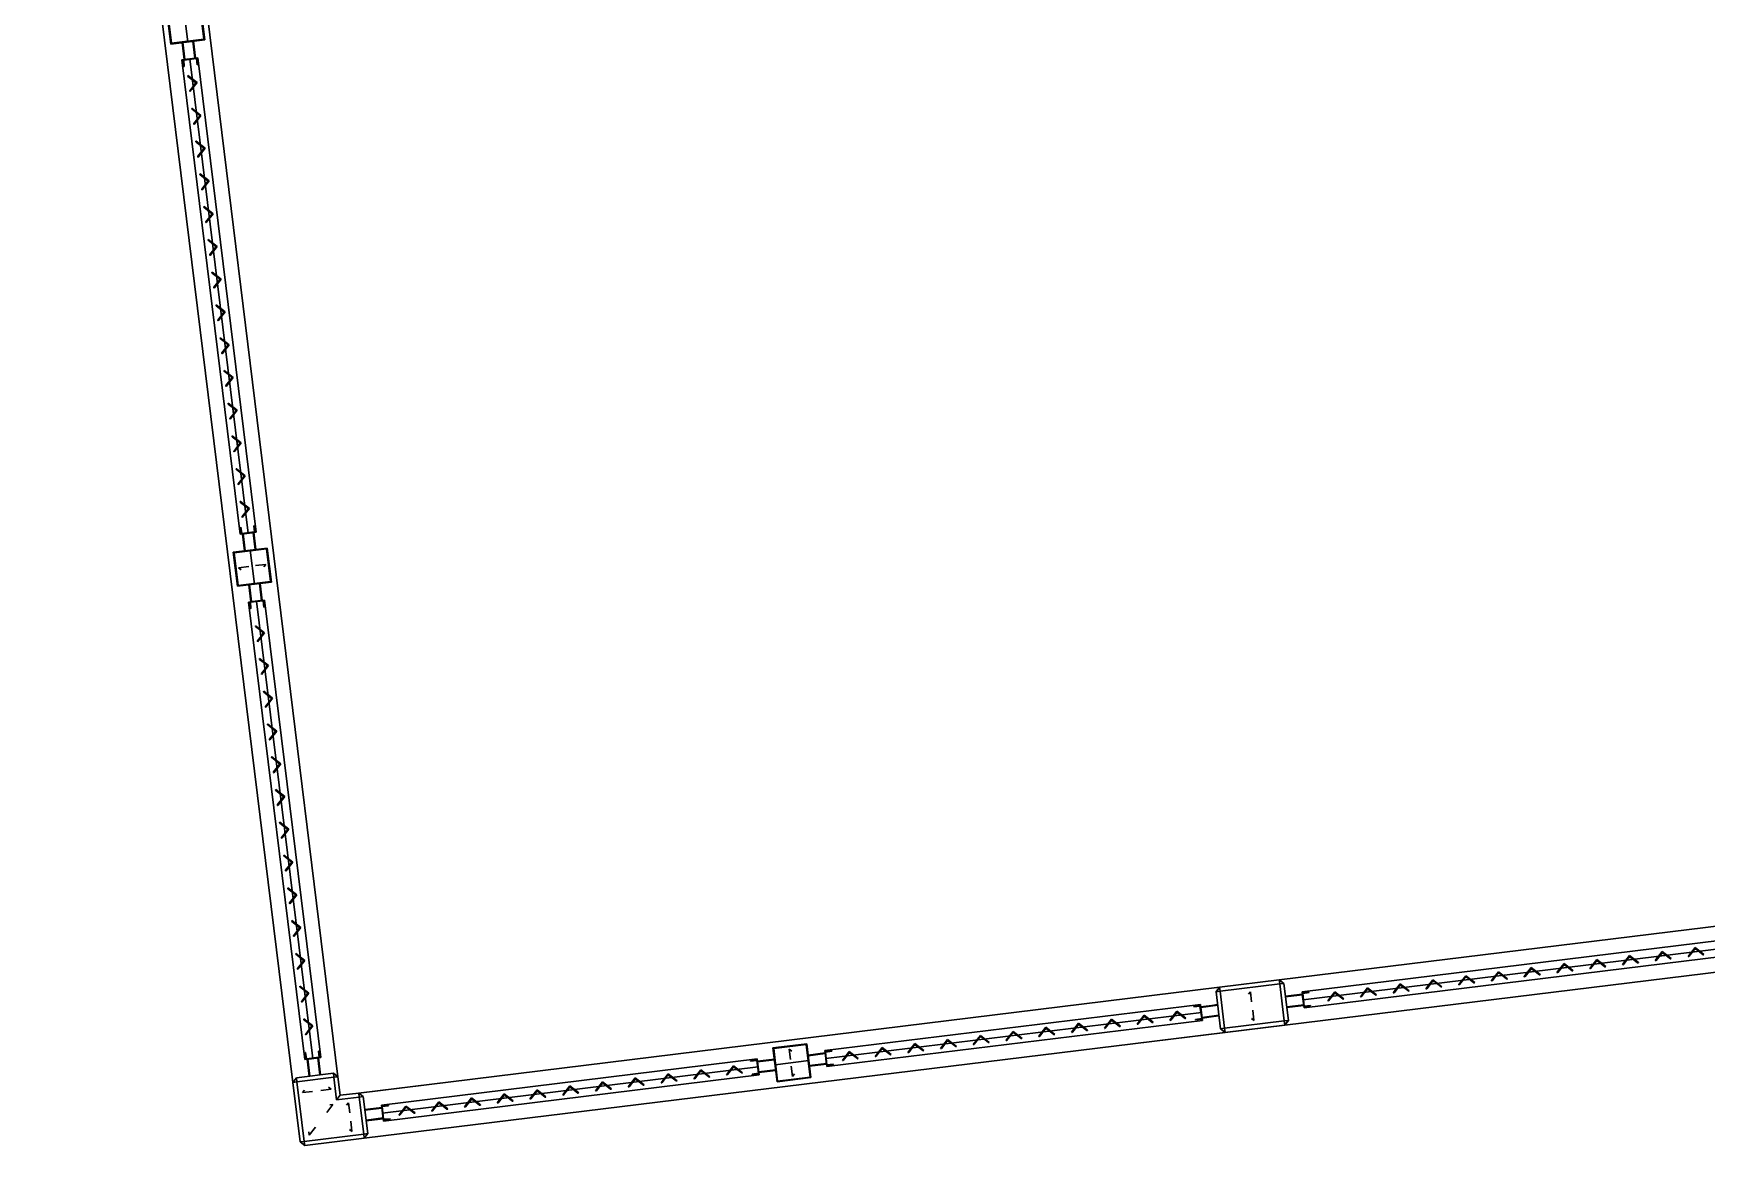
# Model space of a CAD drawing. Extents: x -15449 to 527173, y -170839 to 146543.
# Drawn here: x 15510.215 to 15512.686, y 7804.175 to 7805.817 of the extents above; entities that cross this region are included whole.
import ezdxf

# ---------------------------------------------------------------- set-up
doc = ezdxf.new("R2010")
doc.units = 0
doc.header["$LTSCALE"] = 8
doc.layers.get('0').update_dxf_attribs({"color": 1, "linetype": 'CONTINUOUS'})
for name, color, linetype, lineweight in [('G-IMPT', 7, 'CONTINUOUS', 30), ('Micron SGP Titleblock CAD template EDI$0$G-ANNO-TTLB', 7, 'CONTINUOUS', 30), ('X-F10A-LAY-S0-00-ASITE-001_EXTG_ROOF$0$A-_ROAD----_E', 9, 'CONTINUOUS', 20)]:
    doc.layers.add(name, color=color, linetype=linetype, lineweight=lineweight)

# ---------------------------------------------------------------- blocks, each defined once
blk = doc.blocks.new('A$Cf1db08be')
at = {"layer": 'G-IMPT'}
for p, q in [((38.5232, 24.6151), (38.1403, 27.7292)), ((38.2071, 27.7374), (38.5899, 24.6233)), ((38.337, 26.1982), (38.3432, 26.1481)), ((38.3382, 26.1973), (38.3441, 26.1493)), ((38.362, 26.2013), (38.3682, 26.1512)), ((38.3921, 26.1552), (38.3862, 26.2032)), ((38.3932, 26.1543), (38.3871, 26.2043)), ((38.3432, 26.1481), (38.3932, 26.1543)), ((38.3441, 26.1493), (38.3921, 26.1552)), ((38.3629, 26.1252), (38.3599, 26.1502)), ((38.3599, 26.1502), (38.3629, 26.1252)), ((38.3639, 26.1253), (38.3609, 26.1503)), ((38.3609, 26.1503), (38.3639, 26.1253)), ((38.3786, 26.1271), (38.3755, 26.1521)), ((38.3755, 26.1521), (38.3786, 26.1271)), ((38.3796, 26.1272), (38.3765, 26.1522)), ((38.3765, 26.1522), (38.3796, 26.1272)), ((38.3831, 26.1277), (38.3595, 26.1248)), ((38.3831, 26.1277), (38.3595, 26.1248)), ((38.3595, 26.1248), (38.4456, 25.4243)), ((38.3595, 26.1248), (38.4456, 25.4243)), ((38.3625, 26.115), (38.3614, 26.1241)), ((38.3625, 26.115), (38.3614, 26.1241)), ((38.3621, 26.1251), (38.3804, 26.1273)), ((38.3621, 26.1251), (38.3804, 26.1273)), ((38.3809, 26.1265), (38.3622, 26.1245)), ((38.3809, 26.1265), (38.3622, 26.1245)), ((38.3622, 26.1245), (38.363, 26.115)), ((38.3622, 26.1245), (38.363, 26.115)), ((38.363, 26.115), (38.3625, 26.115)), ((38.363, 26.115), (38.3625, 26.115)), ((38.3713, 26.1262), (38.4574, 25.4257)), ((38.3713, 26.1262), (38.4574, 25.4257)), ((38.382, 26.1174), (38.3809, 26.1265)), ((38.382, 26.1174), (38.3809, 26.1265)), ((38.3814, 26.1266), (38.3825, 26.1174)), ((38.3814, 26.1266), (38.3825, 26.1174)), ((38.3825, 26.1174), (38.382, 26.1174)), ((38.3825, 26.1174), (38.382, 26.1174)), ((38.4692, 25.4272), (38.3831, 26.1277)), ((38.4692, 25.4272), (38.3831, 26.1277)), ((38.3684, 26.1013), (38.3685, 26.1014)), ((38.3684, 26.1013), (38.3685, 26.1014)), ((38.3685, 26.1014), (38.3818, 26.0911)), ((38.3685, 26.1014), (38.3818, 26.0911)), ((38.3785, 26.0924), (38.3685, 26.1001)), ((38.3785, 26.0924), (38.3685, 26.1001)), ((38.3711, 26.0791), (38.3789, 26.0891)), ((38.3711, 26.0791), (38.3789, 26.0891)), ((38.3818, 26.0911), (38.3714, 26.0779)), ((38.3818, 26.0911), (38.3714, 26.0779)), ((38.3714, 26.0779), (38.3713, 26.078)), ((38.3714, 26.0779), (38.3713, 26.078)), ((38.3743, 26.0529), (38.3745, 26.0531)), ((38.3743, 26.0529), (38.3745, 26.0531)), ((38.3745, 26.0531), (38.3877, 26.0427)), ((38.3745, 26.0531), (38.3877, 26.0427)), ((38.3844, 26.044), (38.3745, 26.0518)), ((38.3844, 26.044), (38.3745, 26.0518)), ((38.3771, 26.0307), (38.3848, 26.0407)), ((38.3771, 26.0307), (38.3848, 26.0407)), ((38.3877, 26.0427), (38.3774, 26.0295)), ((38.3877, 26.0427), (38.3774, 26.0295)), ((38.3774, 26.0295), (38.3772, 26.0296)), ((38.3774, 26.0295), (38.3772, 26.0296)), ((38.3803, 26.0045), (38.3804, 26.0047)), ((38.3803, 26.0045), (38.3804, 26.0047)), ((38.3804, 26.0047), (38.3937, 25.9944)), ((38.3804, 26.0047), (38.3937, 25.9944)), ((38.3904, 25.9956), (38.3804, 26.0034)), ((38.3904, 25.9956), (38.3804, 26.0034)), ((38.383, 25.9824), (38.3908, 25.9923)), ((38.383, 25.9824), (38.3908, 25.9923)), ((38.3937, 25.9944), (38.3833, 25.9811)), ((38.3937, 25.9944), (38.3833, 25.9811)), ((38.3833, 25.9811), (38.3832, 25.9812)), ((38.3833, 25.9811), (38.3832, 25.9812)), ((38.3862, 25.9562), (38.3864, 25.9563)), ((38.3862, 25.9562), (38.3864, 25.9563)), ((38.3864, 25.9563), (38.3996, 25.946)), ((38.3864, 25.9563), (38.3996, 25.946)), ((38.3963, 25.9473), (38.3864, 25.9551)), ((38.3963, 25.9473), (38.3864, 25.9551)), ((38.389, 25.934), (38.3967, 25.944)), ((38.389, 25.934), (38.3967, 25.944)), ((38.3996, 25.946), (38.3893, 25.9328)), ((38.3996, 25.946), (38.3893, 25.9328)), ((38.3893, 25.9328), (38.3891, 25.9329)), ((38.3893, 25.9328), (38.3891, 25.9329)), ((38.3922, 25.9078), (38.3923, 25.908)), ((38.3922, 25.9078), (38.3923, 25.908)), ((38.3923, 25.908), (38.4055, 25.8976)), ((38.3923, 25.908), (38.4055, 25.8976)), ((38.4023, 25.8989), (38.3923, 25.9067)), ((38.4023, 25.8989), (38.3923, 25.9067)), ((38.3949, 25.8856), (38.4027, 25.8956)), ((38.3949, 25.8856), (38.4027, 25.8956)), ((38.4055, 25.8976), (38.3952, 25.8844)), ((38.4055, 25.8976), (38.3952, 25.8844)), ((38.3952, 25.8844), (38.395, 25.8845)), ((38.3952, 25.8844), (38.395, 25.8845)), ((38.3981, 25.8595), (38.3983, 25.8596)), ((38.3981, 25.8595), (38.3983, 25.8596)), ((38.3983, 25.8596), (38.4115, 25.8493)), ((38.3983, 25.8596), (38.4115, 25.8493)), ((38.4082, 25.8505), (38.3983, 25.8583)), ((38.4082, 25.8505), (38.3983, 25.8583)), ((38.4009, 25.8373), (38.4086, 25.8472)), ((38.4009, 25.8373), (38.4086, 25.8472)), ((38.4115, 25.8493), (38.4012, 25.836)), ((38.4115, 25.8493), (38.4012, 25.836)), ((38.4012, 25.836), (38.401, 25.8362)), ((38.4012, 25.836), (38.401, 25.8362)), ((38.4041, 25.8111), (38.4042, 25.8112)), ((38.4041, 25.8111), (38.4042, 25.8112)), ((38.4042, 25.8112), (38.4174, 25.8009)), ((38.4042, 25.8112), (38.4174, 25.8009)), ((38.4142, 25.8022), (38.4042, 25.81)), ((38.4142, 25.8022), (38.4042, 25.81)), ((38.4068, 25.7889), (38.4146, 25.7989)), ((38.4068, 25.7889), (38.4146, 25.7989)), ((38.4174, 25.8009), (38.4071, 25.7877)), ((38.4174, 25.8009), (38.4071, 25.7877)), ((38.4071, 25.7877), (38.4069, 25.7878)), ((38.4071, 25.7877), (38.4069, 25.7878)), ((38.41, 25.7627), (38.4101, 25.7629)), ((38.41, 25.7627), (38.4101, 25.7629)), ((38.4101, 25.7629), (38.4234, 25.7525)), ((38.4101, 25.7629), (38.4234, 25.7525)), ((38.4201, 25.7538), (38.4102, 25.7616)), ((38.4201, 25.7538), (38.4102, 25.7616)), ((38.4127, 25.7406), (38.4205, 25.7505)), ((38.4127, 25.7406), (38.4205, 25.7505)), ((38.4234, 25.7525), (38.413, 25.7393)), ((38.4234, 25.7525), (38.413, 25.7393)), ((38.413, 25.7393), (38.4129, 25.7394)), ((38.413, 25.7393), (38.4129, 25.7394)), ((38.416, 25.7144), (38.4161, 25.7145)), ((38.416, 25.7144), (38.4161, 25.7145)), ((38.4161, 25.7145), (38.4293, 25.7042)), ((38.4161, 25.7145), (38.4293, 25.7042)), ((38.4261, 25.7054), (38.4161, 25.7132)), ((38.4261, 25.7054), (38.4161, 25.7132)), ((38.4187, 25.6922), (38.4265, 25.7021)), ((38.4187, 25.6922), (38.4265, 25.7021)), ((38.4293, 25.7042), (38.419, 25.6909)), ((38.4293, 25.7042), (38.419, 25.6909)), ((38.419, 25.6909), (38.4188, 25.6911)), ((38.419, 25.6909), (38.4188, 25.6911)), ((38.4219, 25.666), (38.422, 25.6662)), ((38.4219, 25.666), (38.422, 25.6662)), ((38.422, 25.6662), (38.4353, 25.6558)), ((38.422, 25.6662), (38.4353, 25.6558)), ((38.432, 25.6571), (38.4221, 25.6649)), ((38.432, 25.6571), (38.4221, 25.6649)), ((38.4246, 25.6438), (38.4324, 25.6538)), ((38.4246, 25.6438), (38.4324, 25.6538)), ((38.4353, 25.6558), (38.4249, 25.6426)), ((38.4353, 25.6558), (38.4249, 25.6426)), ((38.4249, 25.6426), (38.4248, 25.6427)), ((38.4249, 25.6426), (38.4248, 25.6427)), ((38.4279, 25.6176), (38.428, 25.6178)), ((38.4279, 25.6176), (38.428, 25.6178)), ((38.428, 25.6178), (38.4412, 25.6074)), ((38.428, 25.6178), (38.4412, 25.6074)), ((38.438, 25.6087), (38.428, 25.6165)), ((38.438, 25.6087), (38.428, 25.6165)), ((38.4306, 25.5955), (38.4384, 25.6054)), ((38.4306, 25.5955), (38.4384, 25.6054)), ((38.4309, 25.5942), (38.4307, 25.5943)), ((38.4309, 25.5942), (38.4307, 25.5943)), ((38.4412, 25.6074), (38.4309, 25.5942)), ((38.4412, 25.6074), (38.4309, 25.5942)), ((38.4338, 25.5693), (38.4339, 25.5694)), ((38.4338, 25.5693), (38.4339, 25.5694)), ((38.4339, 25.5694), (38.4472, 25.5591)), ((38.4339, 25.5694), (38.4472, 25.5591)), ((38.4439, 25.5604), (38.4339, 25.5681)), ((38.4439, 25.5604), (38.4339, 25.5681)), ((38.4365, 25.5471), (38.4443, 25.5571)), ((38.4365, 25.5471), (38.4443, 25.5571)), ((38.4368, 25.5458), (38.4367, 25.546)), ((38.4368, 25.5458), (38.4367, 25.546)), ((38.4472, 25.5591), (38.4368, 25.5458)), ((38.4472, 25.5591), (38.4368, 25.5458)), ((38.4397, 25.5209), (38.4399, 25.5211)), ((38.4397, 25.5209), (38.4399, 25.5211)), ((38.4399, 25.5211), (38.4531, 25.5107)), ((38.4399, 25.5211), (38.4531, 25.5107)), ((38.4498, 25.512), (38.4399, 25.5198)), ((38.4498, 25.512), (38.4399, 25.5198)), ((38.4425, 25.4987), (38.4503, 25.5087)), ((38.4425, 25.4987), (38.4503, 25.5087)), ((38.4428, 25.4975), (38.4426, 25.4976)), ((38.4428, 25.4975), (38.4426, 25.4976)), ((38.4531, 25.5107), (38.4428, 25.4975)), ((38.4531, 25.5107), (38.4428, 25.4975)), ((38.4457, 25.4725), (38.4458, 25.4727)), ((38.4458, 25.4727), (38.4591, 25.4624)), ((38.4558, 25.4636), (38.4458, 25.4714)), ((38.4484, 25.4504), (38.4562, 25.4603)), ((38.4487, 25.4491), (38.4486, 25.4492)), ((38.4591, 25.4624), (38.4487, 25.4491)), ((38.4456, 25.4243), (38.4692, 25.4272)), ((38.4456, 25.4243), (38.4692, 25.4272)), ((38.4467, 25.4346), (38.4461, 25.4345)), ((38.4467, 25.4346), (38.4461, 25.4345)), ((38.4461, 25.4345), (38.4473, 25.4254)), ((38.4461, 25.4345), (38.4473, 25.4254)), ((38.4482, 25.4252), (38.4467, 25.4346)), ((38.4482, 25.4252), (38.4467, 25.4346)), ((38.4668, 25.4278), (38.4482, 25.4252)), ((38.4668, 25.4278), (38.4482, 25.4252)), ((38.4482, 25.4246), (38.4665, 25.4269)), ((38.4482, 25.4246), (38.4665, 25.4269)), ((38.449, 25.4247), (38.4521, 25.3997)), ((38.4521, 25.3997), (38.449, 25.4247)), ((38.45, 25.4248), (38.4531, 25.3998)), ((38.4531, 25.3998), (38.45, 25.4248)), ((38.4647, 25.4266), (38.4678, 25.4016)), ((38.4678, 25.4016), (38.4647, 25.4266)), ((38.4662, 25.437), (38.4656, 25.4369)), ((38.4662, 25.437), (38.4656, 25.4369)), ((38.4656, 25.4369), (38.4668, 25.4278)), ((38.4656, 25.4369), (38.4668, 25.4278)), ((38.4657, 25.4268), (38.4688, 25.4018)), ((38.4688, 25.4018), (38.4657, 25.4268)), ((38.4673, 25.4278), (38.4662, 25.437)), ((38.4673, 25.4278), (38.4662, 25.437)), ((38.4354, 25.3977), (38.4855, 25.4038)), ((38.4416, 25.3476), (38.4354, 25.3977)), ((38.4366, 25.3968), (38.4846, 25.4027)), ((38.4425, 25.3487), (38.4366, 25.3968)), ((38.4666, 25.3507), (38.4605, 25.4007)), ((38.4846, 25.4027), (38.4905, 25.3546)), ((38.4855, 25.4038), (38.4916, 25.3538)), ((38.4433, 25.3749), (38.4583, 25.3768)), ((38.4471, 25.372), (38.4433, 25.3749)), ((38.4833, 25.3798), (38.4683, 25.378)), ((38.4804, 25.3761), (38.4833, 25.3798)), ((38.4916, 25.3538), (38.4416, 25.3476)), ((38.4905, 25.3546), (38.4425, 25.3487)), ((38.4613, 25.3247), (38.4583, 25.3497)), ((38.4623, 25.3248), (38.4593, 25.3498)), ((38.477, 25.3266), (38.474, 25.3516)), ((38.478, 25.3267), (38.475, 25.3517)), ((38.4815, 25.3271), (38.4579, 25.3242)), ((38.4579, 25.3242), (38.5409, 24.6488)), ((38.4609, 25.3144), (38.4598, 25.3236)), ((38.4605, 25.3246), (38.4788, 25.3268)), ((38.4793, 25.326), (38.4606, 25.324)), ((38.4606, 25.324), (38.4614, 25.3145)), ((38.4697, 25.3257), (38.5527, 24.6502)), ((38.4804, 25.3168), (38.4793, 25.326)), ((38.4798, 25.326), (38.4809, 25.3169)), ((38.5645, 24.6517), (38.4815, 25.3271)), ((38.4614, 25.3145), (38.4609, 25.3144)), ((38.4809, 25.3169), (38.4804, 25.3168)), ((38.4682, 25.2891), (38.4684, 25.2892)), ((38.4684, 25.2892), (38.4816, 25.2789)), ((38.4783, 25.2802), (38.4684, 25.2879)), ((38.471, 25.2669), (38.4788, 25.2769)), ((38.4816, 25.2789), (38.4713, 25.2657)), ((38.4713, 25.2657), (38.4711, 25.2658)), ((38.4742, 25.2407), (38.4743, 25.2409)), ((38.4743, 25.2409), (38.4876, 25.2305)), ((38.4843, 25.2318), (38.4743, 25.2396)), ((38.4769, 25.2185), (38.4847, 25.2285)), ((38.4876, 25.2305), (38.4772, 25.2173)), ((38.4772, 25.2173), (38.4771, 25.2174)), ((38.4801, 25.1924), (38.4803, 25.1925)), ((38.4803, 25.1925), (38.4935, 25.1822)), ((38.4902, 25.1834), (38.4803, 25.1912)), ((38.4829, 25.1702), (38.4906, 25.1801)), ((38.4935, 25.1822), (38.4832, 25.1689)), ((38.4832, 25.1689), (38.483, 25.169)), ((39.9798, 24.7664), (43.0939, 25.1493)), ((38.4861, 25.144), (38.4862, 25.1441)), ((38.4862, 25.1441), (38.4995, 25.1338)), ((38.4962, 25.1351), (38.4862, 25.1429)), ((38.4888, 25.1218), (38.4966, 25.1318)), ((38.4995, 25.1338), (38.4891, 25.1206)), ((38.4891, 25.1206), (38.489, 25.1207)), ((38.492, 25.0956), (38.4922, 25.0958)), ((38.4922, 25.0958), (38.5054, 25.0854)), ((38.5021, 25.0867), (38.4922, 25.0945)), ((38.4948, 25.0735), (38.5025, 25.0834)), ((38.5054, 25.0854), (38.4951, 25.0722)), ((39.988, 24.6997), (43.1021, 25.0826)), ((38.4951, 25.0722), (38.4949, 25.0723)), ((38.498, 25.0473), (38.4981, 25.0474)), ((38.4981, 25.0474), (38.5113, 25.0371)), ((38.5081, 25.0383), (38.4981, 25.0461)), ((38.5007, 25.0251), (38.5085, 25.035)), ((38.5113, 25.0371), (38.501, 25.0238)), ((38.501, 25.0238), (38.5008, 25.024)), ((38.5039, 24.9989), (38.504, 24.9991)), ((38.504, 24.9991), (38.5173, 24.9887)), ((38.514, 24.99), (38.5041, 24.9978)), ((38.5067, 24.9767), (38.5144, 24.9867)), ((38.5173, 24.9887), (38.5069, 24.9755)), ((38.5069, 24.9755), (38.5068, 24.9756)), ((38.5099, 24.9505), (38.51, 24.9507)), ((38.51, 24.9507), (38.5232, 24.9403)), ((38.52, 24.9416), (38.51, 24.9494)), ((38.5126, 24.9284), (38.5204, 24.9383)), ((38.5129, 24.9271), (38.5127, 24.9272)), ((38.5232, 24.9403), (38.5129, 24.9271)), ((38.5158, 24.9022), (38.5159, 24.9023)), ((38.5159, 24.9023), (38.5292, 24.892)), ((38.5259, 24.8933), (38.516, 24.901)), ((38.5185, 24.88), (38.5263, 24.8899)), ((38.5188, 24.8787), (38.5187, 24.8789)), ((38.5292, 24.892), (38.5188, 24.8787)), ((38.5218, 24.8538), (38.5219, 24.854)), ((38.5219, 24.854), (38.5351, 24.8436)), ((38.5319, 24.8449), (38.5219, 24.8527)), ((38.5245, 24.8316), (38.5323, 24.8416)), ((38.5248, 24.8304), (38.5246, 24.8305)), ((38.5351, 24.8436), (38.5248, 24.8304)), ((40.0135, 24.7487), (40.6889, 24.8317)), ((38.5277, 24.8054), (38.5278, 24.8056)), ((38.5278, 24.8056), (38.5411, 24.7952)), ((38.5378, 24.7965), (38.5278, 24.8043)), ((40.6904, 24.8199), (40.015, 24.7369)), ((40.6918, 24.8081), (40.0164, 24.7251)), ((40.5454, 24.8083), (40.535, 24.795)), ((40.5363, 24.7951), (40.5441, 24.805)), ((40.5586, 24.7979), (40.5454, 24.8083)), ((40.5474, 24.8054), (40.5574, 24.7976)), ((40.5938, 24.8142), (40.5834, 24.801)), ((40.5847, 24.801), (40.5925, 24.811)), ((40.607, 24.8039), (40.5938, 24.8142)), ((40.5958, 24.8114), (40.6057, 24.8036)), ((40.6069, 24.8037), (40.607, 24.8039)), ((38.5304, 24.7833), (38.5382, 24.7932)), ((38.5307, 24.782), (38.5306, 24.7821)), ((38.5411, 24.7952), (38.5307, 24.782)), ((40.3519, 24.7845), (40.3416, 24.7713)), ((40.3429, 24.7713), (40.3507, 24.7812)), ((40.3652, 24.7742), (40.3519, 24.7845)), ((40.354, 24.7816), (40.3639, 24.7739)), ((40.4003, 24.7904), (40.3899, 24.7772)), ((40.3912, 24.7772), (40.399, 24.7872)), ((40.4135, 24.7801), (40.4003, 24.7904)), ((40.4023, 24.7876), (40.4123, 24.7798)), ((40.4134, 24.7799), (40.4135, 24.7801)), ((40.4487, 24.7964), (40.4383, 24.7831)), ((40.4383, 24.7831), (40.4385, 24.783)), ((40.4396, 24.7832), (40.4474, 24.7931)), ((40.4619, 24.786), (40.4487, 24.7964)), ((40.4507, 24.7935), (40.4606, 24.7857)), ((40.4618, 24.7859), (40.4619, 24.786)), ((40.497, 24.8023), (40.4867, 24.7891)), ((40.4867, 24.7891), (40.4868, 24.789)), ((40.488, 24.7891), (40.4957, 24.7991)), ((40.5103, 24.792), (40.497, 24.8023)), ((40.499, 24.7995), (40.509, 24.7917)), ((40.5101, 24.7918), (40.5103, 24.792)), ((40.535, 24.795), (40.5352, 24.7949)), ((40.5585, 24.7978), (40.5586, 24.7979)), ((40.5834, 24.801), (40.5836, 24.8009)), ((38.5337, 24.7571), (38.5338, 24.7572)), ((38.5338, 24.7572), (38.547, 24.7469)), ((38.5438, 24.7482), (38.5338, 24.7559)), ((38.6206, 24.5993), (39.8918, 24.7556)), ((39.8865, 24.7489), (39.8918, 24.7556)), ((39.8918, 24.7556), (39.9798, 24.7664)), ((39.8918, 24.7556), (39.8925, 24.7496)), ((39.9806, 24.7604), (39.8925, 24.7496)), ((39.9798, 24.7664), (39.9866, 24.7612)), ((39.9798, 24.7664), (39.9806, 24.7604)), ((39.9806, 24.7604), (39.9866, 24.7612)), ((39.9873, 24.7057), (39.9806, 24.7604)), ((39.9866, 24.7612), (39.9933, 24.7065)), ((40.1101, 24.7548), (40.0998, 24.7415)), ((40.1233, 24.7444), (40.1101, 24.7548)), ((40.1585, 24.7607), (40.1481, 24.7475)), ((40.1494, 24.7475), (40.1572, 24.7574)), ((40.1717, 24.7504), (40.1585, 24.7607)), ((40.1605, 24.7578), (40.1705, 24.7501)), ((40.2068, 24.7667), (40.1965, 24.7534)), ((40.1978, 24.7534), (40.2056, 24.7634)), ((40.2201, 24.7563), (40.2068, 24.7667)), ((40.2089, 24.7638), (40.2188, 24.756)), ((40.2199, 24.7562), (40.2201, 24.7563)), ((40.2552, 24.7726), (40.2449, 24.7594)), ((40.2449, 24.7594), (40.245, 24.7592)), ((40.2461, 24.7594), (40.2539, 24.7693)), ((40.2684, 24.7623), (40.2552, 24.7726)), ((40.2572, 24.7697), (40.2672, 24.762)), ((40.2683, 24.7621), (40.2684, 24.7623)), ((40.3036, 24.7785), (40.2932, 24.7653)), ((40.2932, 24.7653), (40.2934, 24.7652)), ((40.2945, 24.7653), (40.3023, 24.7753)), ((40.3168, 24.7682), (40.3036, 24.7785)), ((40.3056, 24.7757), (40.3155, 24.7679)), ((40.3167, 24.768), (40.3168, 24.7682)), ((40.3416, 24.7713), (40.3417, 24.7711)), ((40.365, 24.774), (40.3652, 24.7742)), ((40.3899, 24.7772), (40.3901, 24.7771)), ((38.5364, 24.7349), (38.5442, 24.7449)), ((38.5367, 24.7336), (38.5365, 24.7338)), ((38.547, 24.7469), (38.5367, 24.7336)), ((39.8634, 24.7302), (39.3089, 24.6621)), ((39.8663, 24.7066), (39.8634, 24.7302)), ((39.8805, 24.7288), (39.8888, 24.7299)), ((39.8925, 24.7496), (39.8865, 24.7489)), ((39.8932, 24.6942), (39.8865, 24.7489)), ((39.8925, 24.7496), (39.8992, 24.6949)), ((39.9344, 24.7451), (39.9373, 24.7488)), ((39.9373, 24.7488), (39.9391, 24.7338)), ((39.9972, 24.7432), (39.9889, 24.7422)), ((40.0141, 24.7442), (39.989, 24.7412)), ((40.0159, 24.7296), (39.9908, 24.7265)), ((40.0139, 24.7452), (39.9972, 24.7432)), ((40.0164, 24.7251), (40.0135, 24.7487)), ((40.0161, 24.7278), (40.0138, 24.746)), ((40.0146, 24.747), (40.0237, 24.7481)), ((40.0238, 24.7476), (40.0147, 24.7465)), ((40.0147, 24.7465), (40.0166, 24.7278)), ((40.0237, 24.7481), (40.0238, 24.7476)), ((40.0617, 24.7488), (40.0514, 24.7356)), ((40.0514, 24.7356), (40.0516, 24.7355)), ((40.0527, 24.7356), (40.0605, 24.7455)), ((40.075, 24.7385), (40.0617, 24.7488)), ((40.0638, 24.746), (40.0737, 24.7382)), ((40.0749, 24.7383), (40.075, 24.7385)), ((40.0998, 24.7415), (40.0999, 24.7414)), ((40.101, 24.7415), (40.1088, 24.7515)), ((40.1121, 24.7519), (40.1221, 24.7441)), ((40.1232, 24.7443), (40.1233, 24.7444)), ((40.1481, 24.7475), (40.1483, 24.7473)), ((40.1716, 24.7502), (40.1717, 24.7504)), ((40.1965, 24.7534), (40.1966, 24.7533)), ((38.5396, 24.7087), (38.5397, 24.7089)), ((38.5397, 24.7089), (38.553, 24.6985)), ((38.5497, 24.6998), (38.5397, 24.7076)), ((39.3103, 24.6503), (39.8649, 24.7184)), ((39.3118, 24.6385), (39.8663, 24.7066)), ((39.7216, 24.695), (39.7319, 24.7083)), ((39.7307, 24.705), (39.7229, 24.695)), ((39.7319, 24.7083), (39.7452, 24.6979)), ((39.7439, 24.6976), (39.734, 24.7054)), ((39.77, 24.701), (39.7803, 24.7142)), ((39.779, 24.7109), (39.7712, 24.701)), ((39.7803, 24.7142), (39.7935, 24.7039)), ((39.7923, 24.7036), (39.7823, 24.7114)), ((39.8183, 24.7069), (39.8287, 24.7202)), ((39.8185, 24.7068), (39.8183, 24.7069)), ((39.8274, 24.7169), (39.8196, 24.7069)), ((39.8287, 24.7202), (39.8419, 24.7098)), ((39.8407, 24.7095), (39.8307, 24.7173)), ((39.8419, 24.7098), (39.8418, 24.7097)), ((39.8628, 24.7283), (39.8536, 24.7272)), ((39.8536, 24.7272), (39.8537, 24.7267)), ((39.8537, 24.7267), (39.8628, 24.7278)), ((39.8654, 24.7092), (39.856, 24.7077)), ((39.856, 24.7077), (39.8561, 24.7072)), ((39.8561, 24.7072), (39.8652, 24.7083)), ((39.8628, 24.7278), (39.8654, 24.7092)), ((39.866, 24.7093), (39.8637, 24.7276)), ((39.8638, 24.7268), (39.8805, 24.7288)), ((39.864, 24.7258), (39.889, 24.7289)), ((39.8658, 24.7111), (39.8908, 24.7142)), ((39.8659, 24.7101), (39.8826, 24.7121)), ((39.8826, 24.7121), (39.8909, 24.7132)), ((39.8992, 24.6949), (39.9873, 24.7057)), ((39.9388, 24.7094), (39.9425, 24.7065)), ((39.9425, 24.7065), (39.9407, 24.7215)), ((39.9933, 24.7065), (39.9873, 24.7057)), ((39.9873, 24.7057), (39.988, 24.6997)), ((39.9933, 24.7065), (39.988, 24.6997)), ((39.9993, 24.7265), (39.991, 24.7255)), ((40.016, 24.7286), (39.9993, 24.7265)), ((40.0166, 24.7278), (40.0261, 24.7286)), ((40.0262, 24.7281), (40.017, 24.727)), ((40.0261, 24.7286), (40.0262, 24.7281)), ((38.5423, 24.6865), (38.5501, 24.6965)), ((38.5426, 24.6853), (38.5425, 24.6854)), ((38.553, 24.6985), (38.5426, 24.6853)), ((39.9, 24.6889), (38.6288, 24.5326)), ((39.5281, 24.6712), (39.5385, 24.6845)), ((39.5372, 24.6812), (39.5294, 24.6713)), ((39.5385, 24.6845), (39.5517, 24.6741)), ((39.5505, 24.6738), (39.5405, 24.6816)), ((39.5765, 24.6772), (39.5868, 24.6904)), ((39.5856, 24.6872), (39.5778, 24.6772)), ((39.5868, 24.6904), (39.6001, 24.6801)), ((39.5988, 24.6798), (39.5889, 24.6876)), ((39.6001, 24.6801), (39.6, 24.6799)), ((39.6249, 24.6831), (39.6352, 24.6964)), ((39.625, 24.683), (39.6249, 24.6831)), ((39.6339, 24.6931), (39.6262, 24.6832)), ((39.6352, 24.6964), (39.6484, 24.686)), ((39.6472, 24.6857), (39.6372, 24.6935)), ((39.6484, 24.686), (39.6483, 24.6859)), ((39.6732, 24.6891), (39.6836, 24.7023)), ((39.6734, 24.689), (39.6732, 24.6891)), ((39.6823, 24.6991), (39.6745, 24.6891)), ((39.6836, 24.7023), (39.6968, 24.692)), ((39.6956, 24.6917), (39.6856, 24.6995)), ((39.6968, 24.692), (39.6967, 24.6918)), ((39.7218, 24.6949), (39.7216, 24.695)), ((39.7452, 24.6979), (39.7451, 24.6978)), ((39.7701, 24.7009), (39.77, 24.701)), ((39.7935, 24.7039), (39.7934, 24.7037)), ((39.8932, 24.6942), (39.8992, 24.6949)), ((39.9, 24.6889), (39.8932, 24.6942)), ((39.8992, 24.6949), (39.9, 24.6889)), ((39.988, 24.6997), (39.9, 24.6889)), ((38.542, 24.6591), (38.5415, 24.659)), ((38.5415, 24.659), (38.5426, 24.6499)), ((38.5435, 24.6496), (38.542, 24.6591)), ((38.5615, 24.6615), (38.561, 24.6614)), ((38.561, 24.6614), (38.5621, 24.6523)), ((38.5626, 24.6523), (38.5615, 24.6615)), ((39.2322, 24.6661), (39.2822, 24.6722)), ((39.2384, 24.616), (39.2322, 24.6661)), ((39.2333, 24.6652), (39.2814, 24.6711)), ((39.2392, 24.6171), (39.2333, 24.6652)), ((39.2599, 24.661), (39.2562, 24.6639)), ((39.2562, 24.6639), (39.258, 24.6489)), ((39.2814, 24.6711), (39.2873, 24.623)), ((39.2822, 24.6722), (39.2884, 24.6222)), ((39.3093, 24.6586), (39.2843, 24.6555)), ((39.3094, 24.6576), (39.2844, 24.6545)), ((39.3089, 24.6621), (39.3118, 24.6385)), ((39.3114, 24.6411), (39.3092, 24.6594)), ((39.31, 24.6604), (39.3191, 24.6615)), ((39.3192, 24.661), (39.31, 24.6598)), ((39.31, 24.6598), (39.312, 24.6412)), ((39.3191, 24.6615), (39.3192, 24.661)), ((39.3347, 24.6475), (39.345, 24.6607)), ((39.3437, 24.6574), (39.336, 24.6475)), ((39.345, 24.6607), (39.3583, 24.6504)), ((39.357, 24.6501), (39.347, 24.6578)), ((39.383, 24.6534), (39.3934, 24.6667)), ((39.3921, 24.6634), (39.3843, 24.6534)), ((39.3934, 24.6667), (39.4066, 24.6563)), ((39.4054, 24.656), (39.3954, 24.6638)), ((39.4066, 24.6563), (39.4065, 24.6561)), ((39.4314, 24.6594), (39.4417, 24.6726)), ((39.4316, 24.6592), (39.4314, 24.6594)), ((39.4405, 24.6693), (39.4327, 24.6594)), ((39.4417, 24.6726), (39.455, 24.6623)), ((39.4537, 24.662), (39.4438, 24.6697)), ((39.455, 24.6623), (39.4549, 24.6621)), ((39.4798, 24.6653), (39.4901, 24.6785)), ((39.4799, 24.6652), (39.4798, 24.6653)), ((39.4888, 24.6753), (39.4811, 24.6653)), ((39.4901, 24.6785), (39.5034, 24.6682)), ((39.5021, 24.6679), (39.4921, 24.6757)), ((39.5034, 24.6682), (39.5032, 24.668)), ((39.5283, 24.6711), (39.5281, 24.6712)), ((39.5517, 24.6741), (39.5516, 24.674)), ((39.5767, 24.6771), (39.5765, 24.6772)), ((38.5409, 24.6488), (38.5645, 24.6517)), ((38.5621, 24.6523), (38.5435, 24.6496)), ((38.5436, 24.6491), (38.5619, 24.6514)), ((38.5444, 24.6492), (38.5464, 24.6325)), ((38.5454, 24.6493), (38.5485, 24.6243)), ((38.5464, 24.6325), (38.5475, 24.6242)), ((38.5601, 24.6511), (38.5631, 24.6261)), ((38.5611, 24.6513), (38.5631, 24.6346)), ((38.5631, 24.6346), (38.5641, 24.6262)), ((38.6543, 24.5816), (39.2088, 24.6498)), ((39.2103, 24.638), (38.6557, 24.5698)), ((39.1257, 24.6337), (39.1154, 24.6205)), ((39.1167, 24.6205), (39.1244, 24.6305)), ((39.1389, 24.6234), (39.1257, 24.6337)), ((39.1277, 24.6309), (39.1377, 24.6231)), ((39.1741, 24.6397), (39.1637, 24.6264)), ((39.165, 24.6265), (39.1728, 24.6364)), ((39.1873, 24.6293), (39.1741, 24.6397)), ((39.1761, 24.6368), (39.1861, 24.629)), ((39.2082, 24.6479), (39.199, 24.6467)), ((39.199, 24.6467), (39.1991, 24.6462)), ((39.1991, 24.6462), (39.2082, 24.6473)), ((39.2082, 24.6473), (39.2108, 24.6288)), ((39.2088, 24.6498), (39.2117, 24.6262)), ((39.2114, 24.6288), (39.2091, 24.6471)), ((39.2092, 24.6463), (39.2343, 24.6494)), ((39.2094, 24.6453), (39.2344, 24.6484)), ((39.2112, 24.6306), (39.2362, 24.6337)), ((39.2113, 24.6296), (39.2363, 24.6327)), ((39.2853, 24.6472), (39.2353, 24.641)), ((39.2611, 24.6239), (39.2592, 24.6389)), ((39.3112, 24.6429), (39.2862, 24.6399)), ((39.3114, 24.6419), (39.2863, 24.6388)), ((39.312, 24.6412), (39.3215, 24.642)), ((39.3216, 24.6415), (39.3124, 24.6404)), ((39.3215, 24.642), (39.3216, 24.6415)), ((39.3348, 24.6473), (39.3347, 24.6475)), ((39.3583, 24.6504), (39.3581, 24.6502)), ((39.3832, 24.6533), (39.383, 24.6534)), ((38.5285, 24.6219), (38.5232, 24.6151)), ((38.5292, 24.6159), (38.5232, 24.6151)), ((38.5232, 24.6151), (38.534, 24.5271)), ((38.5832, 24.6286), (38.5285, 24.6219)), ((38.5285, 24.6219), (38.5292, 24.6159)), ((38.5839, 24.6226), (38.5292, 24.6159)), ((38.5292, 24.6159), (38.54, 24.5278)), ((38.576, 24.6081), (38.5798, 24.6051)), ((38.5899, 24.6233), (38.5832, 24.6286)), ((38.5839, 24.6226), (38.5832, 24.6286)), ((38.5899, 24.6233), (38.5839, 24.6226)), ((38.588, 24.5892), (38.5839, 24.6226)), ((38.5933, 24.596), (38.5899, 24.6233)), ((39.2117, 24.6262), (38.6572, 24.558)), ((38.9322, 24.61), (38.9219, 24.5967)), ((38.9232, 24.5967), (38.931, 24.6067)), ((38.9455, 24.5996), (38.9322, 24.61)), ((38.9343, 24.6071), (38.9442, 24.5993)), ((38.9806, 24.6159), (38.9703, 24.6027)), ((38.9716, 24.6027), (38.9793, 24.6126)), ((38.9939, 24.6056), (38.9806, 24.6159)), ((38.9826, 24.613), (38.9926, 24.6053)), ((39.029, 24.6219), (39.0186, 24.6086)), ((39.0186, 24.6086), (39.0188, 24.6085)), ((39.0199, 24.6086), (39.0277, 24.6186)), ((39.0422, 24.6115), (39.029, 24.6219)), ((39.031, 24.619), (39.041, 24.6112)), ((39.0421, 24.6113), (39.0422, 24.6115)), ((39.0773, 24.6278), (39.067, 24.6146)), ((39.067, 24.6146), (39.0672, 24.6144)), ((39.0683, 24.6146), (39.0761, 24.6245)), ((39.0906, 24.6175), (39.0773, 24.6278)), ((39.0794, 24.6249), (39.0893, 24.6172)), ((39.0905, 24.6173), (39.0906, 24.6175)), ((39.1154, 24.6205), (39.1155, 24.6204)), ((39.1388, 24.6232), (39.1389, 24.6234)), ((39.1637, 24.6264), (39.1639, 24.6263)), ((39.1872, 24.6292), (39.1873, 24.6293)), ((39.2108, 24.6288), (39.2014, 24.6273)), ((39.2014, 24.6273), (39.2015, 24.6267)), ((39.2015, 24.6267), (39.2106, 24.6278)), ((39.2884, 24.6222), (39.2384, 24.616)), ((39.2873, 24.623), (39.2392, 24.6171)), ((39.264, 24.6276), (39.2611, 24.6239)), ((38.5403, 24.6037), (38.5374, 24.5999)), ((38.5374, 24.5999), (38.5524, 24.6018)), ((38.5798, 24.6051), (38.5648, 24.6033)), ((38.5826, 24.5823), (38.5733, 24.5704)), ((38.5779, 24.5817), (38.5826, 24.5823)), ((38.5933, 24.596), (38.588, 24.5892)), ((38.6213, 24.5933), (38.588, 24.5892)), ((38.6206, 24.5993), (38.5933, 24.596)), ((38.6025, 24.5814), (38.6054, 24.5851)), ((38.6054, 24.5851), (38.6073, 24.5701)), ((38.6274, 24.5941), (38.6206, 24.5993)), ((38.6213, 24.5933), (38.6206, 24.5993)), ((38.6274, 24.5941), (38.6213, 24.5933)), ((38.6281, 24.5386), (38.6213, 24.5933)), ((38.6341, 24.5394), (38.6274, 24.5941)), ((38.6572, 24.558), (38.6543, 24.5816)), ((38.6554, 24.5799), (38.6645, 24.581)), ((38.6645, 24.581), (38.6646, 24.5805)), ((38.7388, 24.5862), (38.7284, 24.5729)), ((38.7297, 24.5729), (38.7375, 24.5829)), ((38.752, 24.5758), (38.7388, 24.5862)), ((38.7408, 24.5833), (38.7508, 24.5755)), ((38.7872, 24.5921), (38.7768, 24.5789)), ((38.7781, 24.5789), (38.7859, 24.5889)), ((38.8004, 24.5818), (38.7872, 24.5921)), ((38.7892, 24.5893), (38.7991, 24.5815)), ((38.8003, 24.5816), (38.8004, 24.5818)), ((38.8355, 24.5981), (38.8252, 24.5848)), ((38.8252, 24.5848), (38.8253, 24.5847)), ((38.8265, 24.5848), (38.8342, 24.5948)), ((38.8488, 24.5877), (38.8355, 24.5981)), ((38.8375, 24.5952), (38.8475, 24.5874)), ((38.8486, 24.5876), (38.8488, 24.5877)), ((38.8839, 24.604), (38.8735, 24.5908)), ((38.8735, 24.5908), (38.8737, 24.5906)), ((38.8748, 24.5908), (38.8826, 24.6007)), ((38.8971, 24.5937), (38.8839, 24.604)), ((38.8859, 24.6012), (38.8959, 24.5934)), ((38.897, 24.5935), (38.8971, 24.5937)), ((38.9219, 24.5967), (38.9221, 24.5966)), ((38.9454, 24.5995), (38.9455, 24.5996)), ((38.9703, 24.6027), (38.9704, 24.6025)), ((38.9937, 24.6054), (38.9939, 24.6056)), ((38.6106, 24.5427), (38.6088, 24.5578)), ((38.638, 24.5761), (38.6297, 24.5751)), ((38.6548, 24.5771), (38.6298, 24.5741)), ((38.6566, 24.5625), (38.6316, 24.5594)), ((38.6401, 24.5594), (38.6317, 24.5584)), ((38.6547, 24.5781), (38.638, 24.5761)), ((38.6568, 24.5614), (38.6401, 24.5594)), ((38.6569, 24.5606), (38.6546, 24.5789)), ((38.6646, 24.5805), (38.6554, 24.5794)), ((38.6554, 24.5794), (38.6574, 24.5607)), ((38.6574, 24.5607), (38.6669, 24.5615)), ((38.667, 24.561), (38.6578, 24.5599)), ((38.6669, 24.5615), (38.667, 24.561)), ((38.6904, 24.5802), (38.6801, 24.567)), ((38.6801, 24.567), (38.6802, 24.5669)), ((38.6814, 24.567), (38.6891, 24.577)), ((38.7037, 24.5699), (38.6904, 24.5802)), ((38.6924, 24.5774), (38.7024, 24.5696)), ((38.7035, 24.5697), (38.7037, 24.5699)), ((38.7284, 24.5729), (38.7286, 24.5728)), ((38.7519, 24.5757), (38.752, 24.5758)), ((38.7768, 24.5789), (38.777, 24.5788)), ((38.54, 24.5278), (38.6281, 24.5386)), ((38.5408, 24.5218), (38.6288, 24.5326)), ((38.5468, 24.5419), (38.5474, 24.5372)), ((38.5474, 24.5372), (38.5567, 24.5491)), ((38.6069, 24.5457), (38.6106, 24.5427)), ((38.6281, 24.5386), (38.6341, 24.5394)), ((38.6288, 24.5326), (38.6281, 24.5386)), ((38.6288, 24.5326), (38.6341, 24.5394)), ((38.54, 24.5278), (38.534, 24.5271)), ((38.534, 24.5271), (38.5408, 24.5218)), ((38.5408, 24.5218), (38.54, 24.5278))]:
    blk.add_line(p, q, dxfattribs=at)
for centre, radius, start, end in [((38.3622, 26.1242), 0.000874, 97.0087, 187.0087), ((38.3622, 26.1242), 0.000874, 97.0087, 187.0087), ((38.3622, 26.1242), 0.000336, 97.0087, 187.0087), ((38.3622, 26.1242), 0.000336, 97.0087, 187.0087), ((38.3805, 26.1265), 0.000874, 7.0087, 97.0087), ((38.3805, 26.1265), 0.000874, 7.0087, 97.0087), ((38.3805, 26.1265), 0.000336, 7.0087, 97.0087), ((38.3805, 26.1265), 0.000336, 7.0087, 97.0087), ((38.369, 26.1008), 0.000807, 142.0087, 232.0087), ((38.369, 26.1008), 0.000807, 142.0087, 232.0087), ((38.377, 26.0905), 0.00235, 322.0087, 52.0087), ((38.377, 26.0905), 0.00235, 322.0087, 52.0087), ((38.3718, 26.0786), 0.000807, 142.0087, 232.0087), ((38.3718, 26.0786), 0.000807, 142.0087, 232.0087), ((38.375, 26.0524), 0.000807, 142.0087, 232.0087), ((38.375, 26.0524), 0.000807, 142.0087, 232.0087), ((38.383, 26.0422), 0.00235, 322.0087, 52.0087), ((38.383, 26.0422), 0.00235, 322.0087, 52.0087), ((38.3777, 26.0302), 0.000807, 142.0087, 232.0087), ((38.3777, 26.0302), 0.000807, 142.0087, 232.0087), ((38.3809, 26.0041), 0.000807, 142.0087, 232.0087), ((38.3809, 26.0041), 0.000807, 142.0087, 232.0087), ((38.3889, 25.9938), 0.00235, 322.0087, 52.0087), ((38.3889, 25.9938), 0.00235, 322.0087, 52.0087), ((38.3837, 25.9819), 0.000807, 142.0087, 232.0087), ((38.3837, 25.9819), 0.000807, 142.0087, 232.0087), ((38.3869, 25.9557), 0.000807, 142.0087, 232.0087), ((38.3869, 25.9557), 0.000807, 142.0087, 232.0087), ((38.3949, 25.9454), 0.00235, 322.0087, 52.0087), ((38.3949, 25.9454), 0.00235, 322.0087, 52.0087), ((38.3896, 25.9335), 0.000807, 142.0087, 232.0087), ((38.3896, 25.9335), 0.000807, 142.0087, 232.0087), ((38.3928, 25.9073), 0.000807, 142.0087, 232.0087), ((38.3928, 25.9073), 0.000807, 142.0087, 232.0087), ((38.4008, 25.8971), 0.00235, 322.0087, 52.0087), ((38.4008, 25.8971), 0.00235, 322.0087, 52.0087), ((38.3955, 25.8852), 0.000807, 142.0087, 232.0087), ((38.3955, 25.8852), 0.000807, 142.0087, 232.0087), ((38.3988, 25.859), 0.000807, 142.0087, 232.0087), ((38.3988, 25.859), 0.000807, 142.0087, 232.0087), ((38.4068, 25.8487), 0.00235, 322.0087, 52.0087), ((38.4068, 25.8487), 0.00235, 322.0087, 52.0087), ((38.4015, 25.8368), 0.000807, 142.0087, 232.0087), ((38.4015, 25.8368), 0.000807, 142.0087, 232.0087), ((38.4047, 25.8106), 0.000807, 142.0087, 232.0087), ((38.4047, 25.8106), 0.000807, 142.0087, 232.0087), ((38.4127, 25.8003), 0.00235, 322.0087, 52.0087), ((38.4127, 25.8003), 0.00235, 322.0087, 52.0087), ((38.4074, 25.7884), 0.000807, 142.0087, 232.0087), ((38.4074, 25.7884), 0.000807, 142.0087, 232.0087), ((38.4107, 25.7622), 0.000807, 142.0087, 232.0087), ((38.4107, 25.7622), 0.000807, 142.0087, 232.0087), ((38.4187, 25.752), 0.00235, 322.0087, 52.0087), ((38.4187, 25.752), 0.00235, 322.0087, 52.0087), ((38.4134, 25.7401), 0.000807, 142.0087, 232.0087), ((38.4134, 25.7401), 0.000807, 142.0087, 232.0087), ((38.4166, 25.7139), 0.000807, 142.0087, 232.0087), ((38.4166, 25.7139), 0.000807, 142.0087, 232.0087), ((38.4246, 25.7036), 0.00235, 322.0087, 52.0087), ((38.4246, 25.7036), 0.00235, 322.0087, 52.0087), ((38.4193, 25.6917), 0.000807, 142.0087, 232.0087), ((38.4193, 25.6917), 0.000807, 142.0087, 232.0087), ((38.4225, 25.6655), 0.000807, 142.0087, 232.0087), ((38.4225, 25.6655), 0.000807, 142.0087, 232.0087), ((38.4253, 25.6433), 0.000807, 142.0087, 232.0087), ((38.4253, 25.6433), 0.000807, 142.0087, 232.0087), ((38.4306, 25.6552), 0.00235, 322.0087, 52.0087), ((38.4306, 25.6552), 0.00235, 322.0087, 52.0087), ((38.4285, 25.6171), 0.000807, 142.0087, 232.0087), ((38.4285, 25.6171), 0.000807, 142.0087, 232.0087), ((38.4312, 25.595), 0.000807, 142.0087, 232.0087), ((38.4312, 25.595), 0.000807, 142.0087, 232.0087), ((38.4365, 25.6069), 0.00235, 322.0087, 52.0087), ((38.4365, 25.6069), 0.00235, 322.0087, 52.0087), ((38.4344, 25.5688), 0.000807, 142.0087, 232.0087), ((38.4344, 25.5688), 0.000807, 142.0087, 232.0087), ((38.4372, 25.5466), 0.000807, 142.0087, 232.0087), ((38.4372, 25.5466), 0.000807, 142.0087, 232.0087), ((38.4425, 25.5585), 0.00235, 322.0087, 52.0087), ((38.4425, 25.5585), 0.00235, 322.0087, 52.0087), ((38.4404, 25.5204), 0.000807, 142.0087, 232.0087), ((38.4404, 25.5204), 0.000807, 142.0087, 232.0087), ((38.4431, 25.4982), 0.000807, 142.0087, 232.0087), ((38.4431, 25.4982), 0.000807, 142.0087, 232.0087), ((38.4484, 25.5101), 0.00235, 322.0087, 52.0087), ((38.4484, 25.5101), 0.00235, 322.0087, 52.0087), ((38.4463, 25.472), 0.000807, 142.0087, 232.0087), ((38.4491, 25.4499), 0.000807, 142.0087, 232.0087), ((38.4543, 25.4618), 0.00235, 322.0087, 52.0087), ((38.4481, 25.4255), 0.000874, 187.0087, 277.0087), ((38.4481, 25.4255), 0.000874, 187.0087, 277.0087), ((38.4481, 25.4255), 0.000336, 187.0087, 277.0087), ((38.4481, 25.4255), 0.000336, 187.0087, 277.0087), ((38.4664, 25.4277), 0.000874, 277.0087, 7.0087), ((38.4664, 25.4277), 0.000336, 277.0087, 7.0087), ((38.4664, 25.4277), 0.000874, 277.0087, 7.0087), ((38.4664, 25.4277), 0.000336, 277.0087, 7.0087), ((38.4607, 25.3237), 0.000874, 97.0087, 187.0087), ((38.4607, 25.3237), 0.000336, 97.0087, 187.0087), ((38.4789, 25.3259), 0.000874, 7.0087, 97.0087), ((38.4789, 25.3259), 0.000336, 7.0087, 97.0087), ((38.4689, 25.2886), 0.000807, 142.0087, 232.0087), ((38.4769, 25.2783), 0.00235, 322.0087, 52.0087), ((38.4716, 25.2664), 0.000807, 142.0087, 232.0087), ((38.4748, 25.2402), 0.000807, 142.0087, 232.0087), ((38.4828, 25.23), 0.00235, 322.0087, 52.0087), ((38.4776, 25.218), 0.000807, 142.0087, 232.0087), ((38.4808, 25.1919), 0.000807, 142.0087, 232.0087), ((38.4888, 25.1816), 0.00235, 322.0087, 52.0087), ((38.4835, 25.1697), 0.000807, 142.0087, 232.0087), ((38.4867, 25.1435), 0.000807, 142.0087, 232.0087), ((38.4947, 25.1332), 0.00235, 322.0087, 52.0087), ((38.4894, 25.1213), 0.000807, 142.0087, 232.0087), ((38.4927, 25.0951), 0.000807, 142.0087, 232.0087), ((38.5007, 25.0849), 0.00235, 322.0087, 52.0087), ((38.4954, 25.073), 0.000807, 142.0087, 232.0087), ((38.4986, 25.0468), 0.000807, 142.0087, 232.0087), ((38.5066, 25.0365), 0.00235, 322.0087, 52.0087), ((38.5013, 25.0246), 0.000807, 142.0087, 232.0087), ((38.5046, 24.9984), 0.000807, 142.0087, 232.0087), ((38.5073, 24.9762), 0.000807, 142.0087, 232.0087), ((38.5126, 24.9881), 0.00235, 322.0087, 52.0087), ((38.5105, 24.95), 0.000807, 142.0087, 232.0087), ((38.5132, 24.9279), 0.000807, 142.0087, 232.0087), ((38.5185, 24.9398), 0.00235, 322.0087, 52.0087), ((38.5165, 24.9017), 0.000807, 142.0087, 232.0087), ((38.5192, 24.8795), 0.000807, 142.0087, 232.0087), ((38.5245, 24.8914), 0.00235, 322.0087, 52.0087), ((38.5224, 24.8533), 0.000807, 142.0087, 232.0087), ((38.5251, 24.8311), 0.000807, 142.0087, 232.0087), ((38.5304, 24.843), 0.00235, 322.0087, 52.0087), ((38.5283, 24.8049), 0.000807, 142.0087, 232.0087), ((40.546, 24.8036), 0.00235, 52.0087, 142.0087), ((40.5943, 24.8095), 0.00235, 52.0087, 142.0087), ((40.6062, 24.8042), 0.000807, 232.0087, 322.0087), ((38.5311, 24.7828), 0.000807, 142.0087, 232.0087), ((38.5364, 24.7947), 0.00235, 322.0087, 52.0087), ((40.3525, 24.7798), 0.00235, 52.0087, 142.0087), ((40.4009, 24.7857), 0.00235, 52.0087, 142.0087), ((40.4128, 24.7804), 0.000807, 232.0087, 322.0087), ((40.439, 24.7837), 0.000807, 232.0087, 322.0087), ((40.4492, 24.7917), 0.00235, 52.0087, 142.0087), ((40.4611, 24.7864), 0.000807, 232.0087, 322.0087), ((40.4873, 24.7896), 0.000807, 232.0087, 322.0087), ((40.4976, 24.7976), 0.00235, 52.0087, 142.0087), ((40.5095, 24.7923), 0.000807, 232.0087, 322.0087), ((40.5357, 24.7955), 0.000807, 232.0087, 322.0087), ((40.5579, 24.7983), 0.000807, 232.0087, 322.0087), ((40.5841, 24.8015), 0.000807, 232.0087, 322.0087), ((38.5343, 24.7566), 0.000807, 142.0087, 232.0087), ((40.159, 24.756), 0.00235, 52.0087, 142.0087), ((40.2074, 24.7619), 0.00235, 52.0087, 142.0087), ((40.2193, 24.7567), 0.000807, 232.0087, 322.0087), ((40.2455, 24.7599), 0.000807, 232.0087, 322.0087), ((40.2558, 24.7679), 0.00235, 52.0087, 142.0087), ((40.2677, 24.7626), 0.000807, 232.0087, 322.0087), ((40.2939, 24.7658), 0.000807, 232.0087, 322.0087), ((40.3041, 24.7738), 0.00235, 52.0087, 142.0087), ((40.316, 24.7685), 0.000807, 232.0087, 322.0087), ((40.3422, 24.7718), 0.000807, 232.0087, 322.0087), ((40.3644, 24.7745), 0.000807, 232.0087, 322.0087), ((40.3906, 24.7777), 0.000807, 232.0087, 322.0087), ((38.537, 24.7344), 0.000807, 142.0087, 232.0087), ((38.5423, 24.7463), 0.00235, 322.0087, 52.0087), ((40.0147, 24.7461), 0.000874, 97.0087, 187.0087), ((40.0147, 24.7461), 0.000336, 97.0087, 187.0087), ((40.052, 24.7361), 0.000807, 232.0087, 322.0087), ((40.0623, 24.7441), 0.00235, 52.0087, 142.0087), ((40.0742, 24.7388), 0.000807, 232.0087, 322.0087), ((40.1004, 24.742), 0.000807, 232.0087, 322.0087), ((40.1107, 24.75), 0.00235, 52.0087, 142.0087), ((40.1226, 24.7448), 0.000807, 232.0087, 322.0087), ((40.1488, 24.748), 0.000807, 232.0087, 322.0087), ((40.1709, 24.7507), 0.000807, 232.0087, 322.0087), ((40.1971, 24.7539), 0.000807, 232.0087, 322.0087), ((38.5402, 24.7082), 0.000807, 142.0087, 232.0087), ((39.7325, 24.7036), 0.00235, 52.0087, 142.0087), ((39.7809, 24.7095), 0.00235, 52.0087, 142.0087), ((39.819, 24.7074), 0.000807, 232.0087, 322.0087), ((39.8292, 24.7154), 0.00235, 52.0087, 142.0087), ((39.8411, 24.7102), 0.000807, 232.0087, 322.0087), ((39.8629, 24.7275), 0.000874, 7.0087, 97.0087), ((39.8629, 24.7275), 0.000336, 7.0087, 97.0087), ((39.8651, 24.7092), 0.000874, 277.0087, 7.0087), ((39.8651, 24.7092), 0.000336, 277.0087, 7.0087), ((40.0169, 24.7279), 0.000874, 187.0087, 277.0087), ((40.0169, 24.7279), 0.000336, 187.0087, 277.0087), ((38.543, 24.686), 0.000807, 142.0087, 232.0087), ((38.5483, 24.6979), 0.00235, 322.0087, 52.0087), ((39.5391, 24.6798), 0.00235, 52.0087, 142.0087), ((39.5874, 24.6857), 0.00235, 52.0087, 142.0087), ((39.5993, 24.6804), 0.000807, 232.0087, 322.0087), ((39.6255, 24.6836), 0.000807, 232.0087, 322.0087), ((39.6358, 24.6917), 0.00235, 52.0087, 142.0087), ((39.6477, 24.6864), 0.000807, 232.0087, 322.0087), ((39.6739, 24.6896), 0.000807, 232.0087, 322.0087), ((39.6842, 24.6976), 0.00235, 52.0087, 142.0087), ((39.6961, 24.6923), 0.000807, 232.0087, 322.0087), ((39.7222, 24.6955), 0.000807, 232.0087, 322.0087), ((39.7444, 24.6983), 0.000807, 232.0087, 322.0087), ((39.7706, 24.7015), 0.000807, 232.0087, 322.0087), ((39.7928, 24.7042), 0.000807, 232.0087, 322.0087), ((39.3101, 24.6595), 0.000874, 97.0087, 187.0087), ((39.3101, 24.6595), 0.000336, 97.0087, 187.0087), ((39.3456, 24.656), 0.00235, 52.0087, 142.0087), ((39.394, 24.6619), 0.00235, 52.0087, 142.0087), ((39.4059, 24.6566), 0.000807, 232.0087, 322.0087), ((39.4321, 24.6599), 0.000807, 232.0087, 322.0087), ((39.4423, 24.6679), 0.00235, 52.0087, 142.0087), ((39.4542, 24.6626), 0.000807, 232.0087, 322.0087), ((39.4804, 24.6658), 0.000807, 232.0087, 322.0087), ((39.4907, 24.6738), 0.00235, 52.0087, 142.0087), ((39.5026, 24.6685), 0.000807, 232.0087, 322.0087), ((39.5288, 24.6718), 0.000807, 232.0087, 322.0087), ((39.551, 24.6745), 0.000807, 232.0087, 322.0087), ((39.5772, 24.6777), 0.000807, 232.0087, 322.0087), ((38.5435, 24.65), 0.000874, 187.0087, 277.0087), ((38.5435, 24.65), 0.000336, 187.0087, 277.0087), ((38.5618, 24.6522), 0.000336, 277.0087, 7.0087), ((38.5618, 24.6522), 0.000874, 277.0087, 7.0087), ((39.1263, 24.629), 0.00235, 52.0087, 142.0087), ((39.1747, 24.635), 0.00235, 52.0087, 142.0087), ((39.2083, 24.647), 0.000874, 7.0087, 97.0087), ((39.2083, 24.647), 0.000336, 7.0087, 97.0087), ((39.3123, 24.6412), 0.000874, 187.0087, 277.0087), ((39.3123, 24.6412), 0.000336, 187.0087, 277.0087), ((39.3353, 24.648), 0.000807, 232.0087, 322.0087), ((39.3575, 24.6507), 0.000807, 232.0087, 322.0087), ((39.3837, 24.6539), 0.000807, 232.0087, 322.0087), ((38.9328, 24.6052), 0.00235, 52.0087, 142.0087), ((38.9812, 24.6112), 0.00235, 52.0087, 142.0087), ((39.0193, 24.6091), 0.000807, 232.0087, 322.0087), ((39.0296, 24.6171), 0.00235, 52.0087, 142.0087), ((39.0415, 24.6118), 0.000807, 232.0087, 322.0087), ((39.0677, 24.6151), 0.000807, 232.0087, 322.0087), ((39.0779, 24.6231), 0.00235, 52.0087, 142.0087), ((39.0898, 24.6178), 0.000807, 232.0087, 322.0087), ((39.116, 24.621), 0.000807, 232.0087, 322.0087), ((39.1382, 24.6237), 0.000807, 232.0087, 322.0087), ((39.1644, 24.627), 0.000807, 232.0087, 322.0087), ((39.1866, 24.6297), 0.000807, 232.0087, 322.0087), ((39.2105, 24.6287), 0.000874, 277.0087, 7.0087), ((39.2105, 24.6287), 0.000336, 277.0087, 7.0087), ((38.7394, 24.5815), 0.00235, 52.0087, 142.0087), ((38.7877, 24.5874), 0.00235, 52.0087, 142.0087), ((38.7996, 24.5821), 0.000807, 232.0087, 322.0087), ((38.8258, 24.5853), 0.000807, 232.0087, 322.0087), ((38.8361, 24.5934), 0.00235, 52.0087, 142.0087), ((38.848, 24.5881), 0.000807, 232.0087, 322.0087), ((38.8742, 24.5913), 0.000807, 232.0087, 322.0087), ((38.8845, 24.5993), 0.00235, 52.0087, 142.0087), ((38.8964, 24.594), 0.000807, 232.0087, 322.0087), ((38.9226, 24.5972), 0.000807, 232.0087, 322.0087), ((38.9447, 24.6), 0.000807, 232.0087, 322.0087), ((38.9709, 24.6032), 0.000807, 232.0087, 322.0087), ((38.9931, 24.6059), 0.000807, 232.0087, 322.0087), ((38.6555, 24.579), 0.000874, 97.0087, 187.0087), ((38.6555, 24.579), 0.000336, 97.0087, 187.0087), ((38.6577, 24.5608), 0.000874, 187.0087, 277.0087), ((38.6577, 24.5608), 0.000336, 187.0087, 277.0087), ((38.6807, 24.5675), 0.000807, 232.0087, 322.0087), ((38.691, 24.5755), 0.00235, 52.0087, 142.0087), ((38.7029, 24.5702), 0.000807, 232.0087, 322.0087), ((38.7291, 24.5734), 0.000807, 232.0087, 322.0087), ((38.7513, 24.5762), 0.000807, 232.0087, 322.0087), ((38.7775, 24.5794), 0.000807, 232.0087, 322.0087)]:
    blk.add_arc(centre, radius, start, end, dxfattribs=at)
at = {"layer": 'X-F10A-LAY-S0-00-ASITE-001_EXTG_ROOF$0$A-_ROAD----_E'}
for p, q in [((38.6203, 24.5995), (39.8915, 24.7558)), ((39.8862, 24.7491), (39.8915, 24.7558)), ((39.8915, 24.7558), (39.9795, 24.7666)), ((39.9795, 24.7666), (39.9863, 24.7614)), ((39.9863, 24.7614), (39.993, 24.7067)), ((39.8929, 24.6944), (39.8862, 24.7491)), ((39.993, 24.7067), (39.9877, 24.6999)), ((39.8997, 24.6891), (38.6285, 24.5328)), ((39.8929, 24.6944), (39.8989, 24.6951)), ((39.8997, 24.6891), (39.8929, 24.6944)), ((39.8989, 24.6951), (39.8997, 24.6891)), ((39.9877, 24.6999), (39.8997, 24.6891))]:
    blk.add_line(p, q, dxfattribs=at)
blk = doc.blocks.new('Micron SGP Titleblock CAD template EDI$0$MU_SGP_ANTitleblock_A1_Type01_v1_1 - A1-419101-sample')
blk.add_blockref('A$Cf1db08be', (731.5833, 312.0548))
blk = doc.blocks.new('Micron SGP Titleblock CAD template EDI')
at = {"layer": 'Micron SGP Titleblock CAD template EDI$0$G-ANNO-TTLB'}
blk.add_blockref('Micron SGP Titleblock CAD template EDI$0$MU_SGP_ANTitleblock_A1_Type01_v1_1 - A1-419101-sample', (-3.846, 118.8541), dxfattribs=at)

msp = doc.modelspace()

# ---------------------------------------------------------------- block references
msp.add_blockref('Micron SGP Titleblock CAD template EDI', (14744.3378, 7348.7447))

doc.saveas('drawing.dxf')
